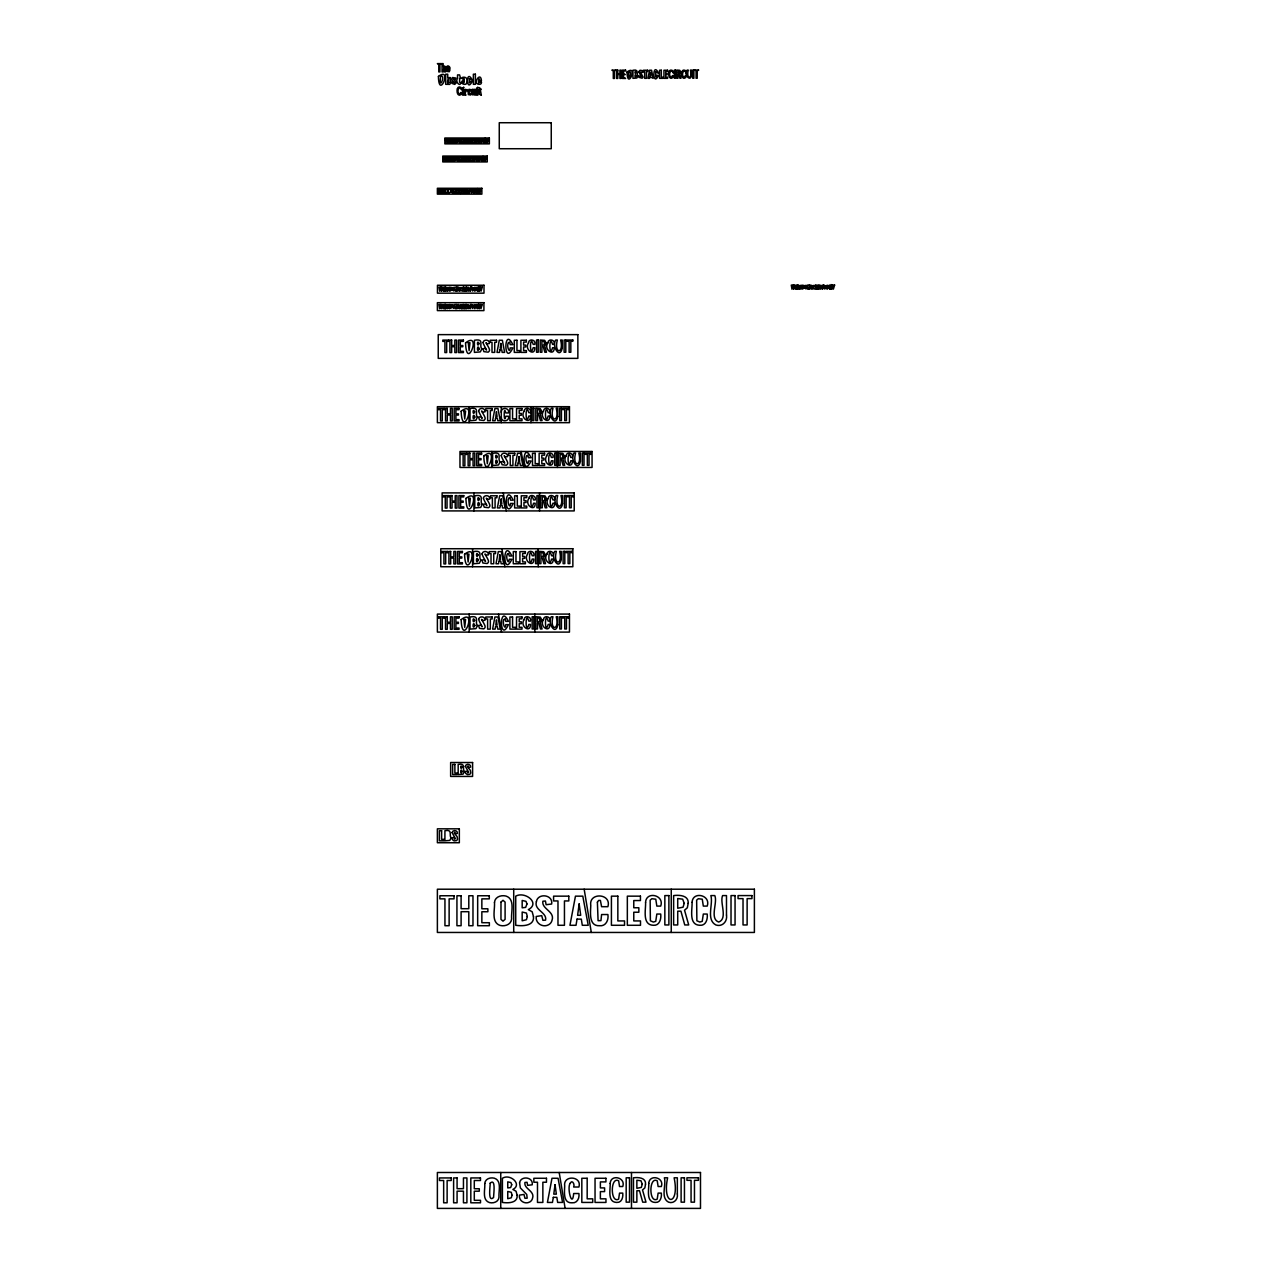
<?xml version="1.0" encoding="UTF-8"?>
<svg xmlns="http://www.w3.org/2000/svg" width="1272" height="1272" viewBox="0 0 1272 1272"><rect width="100%" height="100%" fill="white"/><g stroke="black" fill="none" stroke-linecap="round" stroke-linejoin="round"><path stroke-width="1.5" d="M501.295 412.462C500.373 406.802 510.104 407.39 508.418 412.955L505.795 412.955C503.633 403.256 503.744 426.152 505.795 416.23L508.418 416.23C510.152 421.811 500.421 422.558 501.295 416.834M521.138 451.465L524.112 467.444M584.166 889.208L591.305 932.456M503.283 492.9L506.272 510.915M501.931 548.725L504.92 566.74M498.529 614.09L501.518 632.105M559.203 1172.498L565.134 1208.4M671.25 889.208L671.25 932.456M631.484 1172.498L631.484 1208.4M557.422 451.465L557.422 467.444M539.567 492.9L539.567 510.915M538.215 548.725L538.215 566.74M534.828 614.09L534.828 632.105M530.965 406.69L530.965 422.67M513.713 889.208L513.713 932.456M501.295 406.69L501.295 422.67M500.739 1172.498L500.739 1208.4M491.787 451.465L491.787 467.444M473.931 492.9L473.931 510.915M472.58 548.725L472.58 566.74M469.034 406.69L469.034 422.67M469.177 614.09L469.177 632.105M468.048 90.884L468.335 94.589L470.688 95.002L471.308 92.951L469.241 94.176L469.13 90.566L471.308 91.409L470.99 89.708L469.098 89.31L468.048 90.884M446.52 67.543L446.838 71.391L449.302 71.709L449.906 69.849L447.855 71.089L447.569 68.974C453.23 70.405 447.537 62.582 446.52 67.543M477.684 191.754C477.095 195.729 473.152 189.926 476.062 189.051C476.571 200.912 477.89 181.292 477.684 191.754M483.074 159.541C482.486 163.516 478.526 157.712 481.436 156.838C481.961 168.699 483.281 149.078 483.074 159.541M485.173 141.462C484.584 145.437 480.625 139.65 483.535 138.759C484.06 150.621 485.379 131 485.173 141.462M478.781 289.746C478.193 293.721 474.249 287.933 477.159 287.043C477.684 298.904 478.988 279.284 478.781 289.746M478.701 307.188C478.113 311.163 474.17 305.375 477.08 304.485C477.604 316.346 478.908 296.726 478.701 307.188M557.836 416.437C555.371 428.267 547.087 413.829 551.332 408.328L552.954 408.328C549.313 422.558 559.871 422.558 556.23 408.328L557.836 408.328L557.836 416.437M562.224 348.13C559.76 359.96 551.476 345.523 555.721 340.022L557.343 340.022C553.702 354.236 564.259 354.252 560.618 340.022L562.224 340.022L562.224 348.13M562.59 503.664C560.125 515.494 551.825 501.057 556.087 495.555L557.708 495.555C554.067 509.786 564.609 509.786 560.968 495.555L562.59 495.555L562.59 503.664M557.836 624.854C555.371 636.684 547.087 622.247 551.332 616.745L552.954 616.745C549.313 630.976 559.871 630.976 556.23 616.745L557.836 616.745L557.836 624.854M561.238 559.489C558.774 571.319 550.474 556.882 554.735 551.38L556.357 551.38C552.716 565.611 563.273 565.611 559.632 551.38L561.238 551.38L561.238 559.489M580.445 461.211C577.981 473.025 569.681 458.604 573.926 453.086L575.564 453.086C571.923 467.317 582.465 467.317 578.824 453.086L580.445 453.086L580.445 461.211M691.491 75.493C690.521 82.521 683.366 74.158 687.15 70.087L688.247 70.087C685.815 79.579 692.843 79.579 690.41 70.087L691.491 70.087L691.491 75.493M677.34 1193.947C678.278 1199.162 673.906 1204.075 668.531 1202.167C660.184 1197.715 666.496 1184.9 664.366 1177.793L667.625 1177.793C661.615 1206.635 680.123 1206.635 674.128 1177.793L677.34 1177.793L677.34 1193.947M726.487 915.061C727.616 921.326 722.353 927.24 715.882 924.967C705.817 919.592 713.433 904.138 710.857 895.583L714.785 895.583C717.901 902.532 709.283 918.623 718.696 922.057C728.109 918.638 719.491 902.532 722.607 895.583L726.487 895.583L726.487 915.061M831.093 287.774C830.505 291.749 826.546 285.946 829.455 285.055C829.98 296.933 831.3 277.296 831.093 287.774M457.379 88.865C456.33 91.346 457.634 97.292 461.164 94.541C462.34 91.568 460.448 91.87 459.939 94.287C455.805 93.254 459.16 83.873 461.593 89.899C462.69 86.83 457.554 85.637 457.379 88.865M466.442 189.989C467.158 198.798 469.654 186.062 466.442 189.989M471.833 157.776C472.612 166.648 474.997 153.801 471.833 157.776M473.931 139.697C474.774 148.601 477.048 135.675 473.931 139.697M472.898 189.989C473.756 198.877 476.03 185.982 472.898 189.989M467.555 287.981C468.398 296.885 470.672 283.958 467.555 287.981M467.476 305.439C468.207 314.136 470.656 301.639 467.476 305.439M478.288 157.776C479.115 166.68 481.42 153.769 478.288 157.776M480.387 139.697C481.198 148.57 483.535 135.722 480.387 139.697M474.011 287.981C474.726 296.789 477.207 284.069 474.011 287.981M473.931 305.439C474.758 314.327 477.064 301.416 473.931 305.439M524.128 411.158C519.326 417.868 530.774 425.405 530.44 416.024L528.818 416.024C525.272 428.044 525.177 401.093 528.818 412.716L530.44 412.716C532.093 408.105 524.382 406.309 524.128 411.158M528.516 342.836C523.714 349.562 535.162 357.098 534.828 347.701L533.207 347.701C529.661 359.722 529.565 332.787 533.207 344.394L534.828 344.394C536.466 339.783 528.77 338.002 528.516 342.836M528.882 498.385C524.08 505.095 535.528 512.632 535.178 503.235L533.572 503.235C530.027 515.271 529.931 488.321 533.572 499.928L535.178 499.928C536.832 495.317 529.136 493.536 528.882 498.385M527.53 554.21C522.728 560.92 534.176 568.457 533.842 559.076L532.221 559.076C528.675 571.096 528.58 544.146 532.221 555.753L533.842 555.753C535.48 551.142 527.785 549.361 527.53 554.21M524.128 619.575C519.326 626.285 530.774 633.822 530.44 624.425L528.818 624.425C525.272 636.461 525.177 609.511 528.818 621.118L530.44 621.118C532.093 616.507 524.382 614.726 524.128 619.575M543.494 411.158C538.708 417.868 550.14 425.405 549.806 416.024L548.184 416.024C544.639 428.044 544.543 401.093 548.184 412.716L549.806 412.716C551.46 408.105 543.748 406.309 543.494 411.158M547.882 342.836C543.096 349.562 554.528 357.098 554.195 347.701L552.573 347.701C549.027 359.722 548.932 332.787 552.573 344.394L554.195 344.394C555.848 339.783 548.137 338.002 547.882 342.836M546.722 455.917C541.936 462.642 553.384 470.179 553.034 460.782L551.412 460.782C547.866 472.802 547.771 445.868 551.412 457.475L553.034 457.475C554.687 452.864 546.976 451.083 546.722 455.917M548.248 498.385C543.446 505.095 554.894 512.632 554.56 503.235L552.938 503.235C549.393 515.271 549.297 488.321 552.938 499.928L554.56 499.928C556.198 495.317 548.502 493.536 548.248 498.385M546.896 554.21C542.095 560.92 553.543 568.457 553.209 559.076L551.587 559.076C548.041 571.096 547.946 544.146 551.587 555.753L553.209 555.753C554.862 551.142 547.151 549.361 546.896 554.21M543.494 619.575C538.708 626.285 550.14 633.822 549.806 624.425L548.184 624.425C544.639 636.461 544.543 609.511 548.184 621.118L549.806 621.118C551.46 616.507 543.748 614.726 543.494 619.575M566.104 455.917C561.302 462.642 572.75 470.179 572.4 460.782L570.794 460.782C567.248 472.802 567.153 445.868 570.794 457.475L572.4 457.475C574.054 452.864 566.342 451.083 566.104 455.917M669.024 71.979C667.975 74.444 669.279 80.39 672.793 77.64C673.969 74.682 672.093 74.969 671.584 77.385C667.434 76.352 670.789 66.987 673.222 73.013C674.319 69.944 669.183 68.752 669.024 71.979M610.178 1183.421C610.496 1189.352 607.142 1202.12 616.602 1202.438C621.785 1202.962 623.28 1197.175 622.755 1193.104L619.528 1193.104L618.621 1199.162C610.163 1203.805 610.242 1176.028 618.653 1180.798L619.528 1186.522L622.755 1186.522C626.031 1177.331 610.687 1173.786 610.178 1183.421M681.935 71.979C680.886 74.444 682.19 80.39 685.703 77.64C686.88 74.682 685.004 74.969 684.495 77.385C680.345 76.352 683.7 66.987 686.133 73.013C687.23 69.944 682.094 68.752 681.935 71.979M645.572 902.373C645.953 909.512 641.915 924.887 653.315 925.285C659.564 925.905 661.361 918.941 660.709 914.043L656.829 914.043L655.748 921.326L653.363 922.057L650.389 920.785L650.151 900.163L651.852 898.716L655.78 899.209L656.829 906.093L660.709 906.093C664.684 895.027 646.176 890.75 645.572 902.373M648.768 1183.421C649.07 1189.352 645.731 1202.12 655.191 1202.438C660.375 1202.962 661.869 1197.175 661.329 1193.104L658.117 1193.104L657.211 1199.162C648.752 1203.805 648.831 1176.028 657.242 1180.798L658.117 1186.522L661.329 1186.522C664.62 1177.331 649.261 1173.786 648.768 1183.421M692.063 902.373C692.429 909.512 688.406 924.887 699.807 925.285C706.055 925.905 707.852 918.941 707.2 914.043L703.321 914.043L702.239 921.326L699.838 922.057L696.881 920.785L696.643 900.163L698.344 898.716L702.271 899.209L703.321 906.093L707.2 906.093C711.159 895.027 692.668 890.75 692.063 902.373M819.852 286.009C820.663 294.865 823 282.018 819.852 286.009M826.307 286.009C827.15 294.913 829.439 281.986 826.307 286.009M447.633 67.257C447.919 70.866 449.795 65.269 447.633 67.257M459.748 189.957C459.971 192.549 462.467 194.982 458.858 192.263C457.491 186.92 463.612 190.88 459.748 189.957M465.139 157.76C465.361 160.336 467.842 162.768 464.248 160.049C462.881 154.691 469.002 158.714 465.139 157.76M467.237 139.681C467.46 142.257 469.94 144.69 466.347 141.987C464.964 136.597 471.117 140.651 467.237 139.681M460.862 287.965C459.955 291.495 464.391 290.636 460.051 290.588C458.174 284.992 464.868 288.776 460.862 287.965M460.782 305.407C461.005 307.983 463.485 310.416 459.892 307.713C458.508 302.339 464.646 306.377 460.782 305.407M508.434 342.772C506.208 345.491 509.818 354.904 510.183 347.908L512.807 347.908C503.648 367.767 503.489 325.028 512.807 344.648L510.183 344.648L509.69 342.025L508.434 342.772M508.8 498.306C506.574 501.025 510.183 510.438 510.549 503.442L513.173 503.442C504.014 523.317 503.839 480.562 513.173 500.182L510.549 500.182L510.056 497.575L508.8 498.306M507.448 554.131C505.223 556.85 508.832 566.263 509.198 559.267L511.821 559.267C502.663 579.142 502.488 536.387 511.821 556.007L509.198 556.007L508.705 553.399L507.448 554.131M504.046 619.496C501.82 622.215 505.445 631.628 505.795 624.632L508.418 624.632C499.26 644.507 499.101 601.751 508.418 621.372L505.795 621.372L505.302 618.764L504.046 619.496M526.656 455.853C524.43 458.572 528.039 467.985 528.405 460.989L531.028 460.989C521.854 480.848 521.695 438.093 531.028 457.729L528.405 457.729L527.912 455.106L526.656 455.853M570.19 1183.278C566.724 1187.794 572.305 1208.988 573.672 1193.518L578.903 1193.518C579.698 1197.986 577.25 1203.487 571.955 1202.803C562.94 1203.344 564.482 1191.673 564.704 1186.029C562.86 1174.756 582.258 1175.9 578.903 1187.014L573.672 1187.014C575.103 1184.423 572.003 1179.08 570.19 1183.278M597.395 902.198L598.078 920.674L600.956 920.642L601.592 914.536L607.889 914.536C608.843 919.91 605.901 926.557 599.51 925.714C588.666 926.366 590.51 912.326 590.78 905.505C588.554 891.926 611.927 893.31 607.889 906.697L601.592 906.697L600.4 900.433L598.635 900.433L597.395 902.198M655.637 71.932L655.827 77.067L656.797 75.35L658.546 75.35C652.393 88.436 652.282 60.245 658.546 73.172L655.637 71.932M813.158 285.977C812.252 289.507 816.688 288.665 812.347 288.617C810.487 283.036 817.165 286.772 813.158 285.977M450.876 191.977L448.412 193.169L448.412 189.131L450.527 189.449L450.876 191.977M456.266 159.763L453.802 160.956L453.802 156.917L455.917 157.251L456.266 159.763M458.365 141.685L455.901 142.893L455.901 138.839L458.015 139.173L458.365 141.685M451.989 289.968L449.509 291.177L449.509 287.122L451.64 287.456L451.989 289.968M451.91 307.411L449.429 308.619L449.429 304.565L451.56 304.898L451.91 307.411M481.818 348.798L480.339 351.915L474.408 352.392L474.408 340.26C484.934 338.336 478.733 345.507 481.818 348.798M477.429 417.105L475.951 420.221L470.02 420.698L470.02 408.566C480.546 406.643 474.345 413.829 477.429 417.105M451.083 837.835L449.843 840.426L444.914 840.824L444.914 830.711C452.975 829.058 448.809 835.195 451.083 837.835M482.183 504.332L480.705 507.448L474.774 507.925L474.774 495.794C485.3 493.87 479.099 501.057 482.183 504.332M464.344 771.532L463.103 774.139L458.174 774.521L458.174 764.408C466.236 762.771 462.07 768.892 464.344 771.532M480.832 560.157L479.353 563.273L473.423 563.75L473.423 551.619C483.948 549.695 477.747 556.882 480.832 560.157M477.429 625.522L475.951 628.638L470.02 629.115L470.02 616.984C480.546 615.06 474.345 622.247 477.429 625.522M500.023 461.879L498.545 464.995L492.63 465.473L492.63 453.325C503.156 451.401 496.955 458.588 500.023 461.879M533.493 916.651C534.335 926.318 522.188 926.207 515.732 925.285L515.732 896.156C524.891 890.957 540.775 903.12 528.325 909.639L532.173 911.77L533.493 916.651M517.163 1195.283C517.863 1203.296 507.782 1203.217 502.408 1202.438L502.408 1178.269C510.183 1173.197 522.649 1184.63 512.855 1189.463L516.05 1191.228L517.163 1195.283M637.892 75.938L636.906 78.021L632.947 78.339L632.947 70.246C639.403 68.927 636.064 73.84 637.892 75.938M804.286 287.997L801.821 289.189L801.821 285.151L803.936 285.469L804.286 287.997M438.427 76.4C438.856 100.711 452.673 65.778 438.427 76.4M450.845 82.203L449.747 84.365L445.693 84.318L445.693 74.205L447.728 74.205L447.728 77.624L450.479 77.592L450.845 82.203M445.454 190.005C445.327 198.591 450.622 186.523 445.454 190.005M450.845 157.792C450.717 166.378 456.012 154.31 450.845 157.792M452.943 139.729C452.816 148.299 458.111 136.231 452.943 139.729M446.567 288.013C446.44 296.583 451.719 284.515 446.567 288.013M446.488 305.455C446.361 314.025 451.64 301.957 446.488 305.455M465.552 342.899C466.522 372.33 482.247 329.989 465.552 342.899M461.164 411.206C462.133 440.653 477.875 398.311 461.164 411.206M465.918 498.433C466.888 527.88 482.613 485.538 465.918 498.433M464.566 554.258C465.536 583.705 481.261 541.363 464.566 554.258M461.164 619.623C462.133 649.07 477.875 606.728 461.164 619.623M483.773 455.98C484.727 485.411 500.468 443.069 483.773 455.98M494.474 902.5C495.126 909.655 490.817 922.295 500.071 925.428C504.92 926.684 511.249 924.585 511.614 918.893C510.962 911.754 515.303 899.081 505.97 896.044C501.168 894.82 494.84 896.824 494.474 902.5M484.775 1183.532C485.3 1189.463 481.738 1199.957 489.418 1202.565C493.441 1203.598 498.688 1201.865 498.99 1197.127C498.449 1191.212 502.043 1180.686 494.299 1178.174C490.324 1177.157 485.077 1178.826 484.775 1183.532M627.048 72.011C627.382 91.457 638.449 63.505 627.048 72.011M798.864 286.025C798.737 294.611 804.031 282.527 798.864 286.025M471.817 190.132C470.831 192.358 470.878 187.89 471.817 190.132M477.191 157.919C476.237 160.161 476.253 155.677 477.191 157.919M479.29 139.841C478.224 142.114 478.399 137.599 479.29 139.841M472.914 288.124C471.848 290.398 472.023 285.882 472.914 288.124M472.834 305.566C471.864 307.808 471.896 303.324 472.834 305.566M544.607 343.265L544.13 344.855L541.904 345.284L541.904 341.23L543.971 341.516L544.607 343.265M540.218 411.572L539.741 413.177L537.515 413.607L537.515 409.552L539.582 409.823L540.218 411.572M544.973 498.799L544.495 500.405L542.269 500.818L542.269 496.78L544.337 497.05L544.973 498.799M543.621 554.624L543.144 556.23L540.918 556.643L540.918 552.605L542.985 552.875L543.621 554.624M540.218 619.989L539.741 621.595L537.515 622.008L537.515 617.969L539.582 618.24L540.218 619.989M562.828 456.346L562.335 457.936L560.125 458.365L560.125 454.311L562.192 454.597L562.828 456.346M679.757 72.25C677.817 76.733 677.865 67.782 679.757 72.25M642.249 1184.264L641.295 1187.444L636.859 1188.287L636.859 1180.225L640.977 1180.766L642.249 1184.264M684.209 903.374L683.048 907.206L677.722 908.24L677.722 898.525L682.682 899.177L684.209 903.374M825.21 286.152C824.256 288.394 824.272 283.91 825.21 286.152M481.452 82.235L481.293 83.189A1.749 1.749 0 0 1 480.466 84.127C471.181 85.971 480.625 69.944 481.452 80.836L478.542 80.836L478.781 82.919L479.576 81.535L481.452 82.235M451.29 189.894C453.15 198.066 454.056 186.873 451.29 189.894M456.664 157.68C458.54 165.853 459.446 154.659 456.664 157.68M458.763 139.602C460.623 147.727 461.577 136.645 458.763 139.602M452.387 287.885C454.231 296.042 455.185 284.88 452.387 287.885M452.307 305.328C454.168 313.5 455.09 302.323 452.307 305.328M483.026 342.534C483.328 344.696 488.989 353.823 485.252 348.369L482.947 348.719L483.869 351.644L488.114 352.169A2.846 2.846 0 0 0 489.529 350.325C489.974 348.194 483.296 339.401 487.081 343.822L489.386 343.535C490.054 339.56 483.614 338.813 483.026 342.534M478.638 410.856C478.94 413.018 484.6 422.129 480.864 416.691L478.558 417.025L479.48 419.967L483.742 420.476A2.846 2.846 0 0 0 485.141 418.647C485.602 416.516 478.908 407.724 482.692 412.128L484.998 411.842C485.666 407.867 479.226 407.135 478.638 410.856M452.085 832.619L455.392 838.55L454.565 839.234L453.945 837.485L452.037 837.771L452.387 839.599L454.072 840.887L456.346 840.633A2.369 2.369 0 0 0 457.507 839.107L457.125 836.674L454.199 833.001L454.804 832.206L455.471 833.685L457.395 833.446C457.952 830.139 452.578 829.519 452.085 832.619M483.392 498.083C483.694 500.246 489.354 509.357 485.602 503.919L483.312 504.253L484.235 507.194L488.48 507.703A2.846 2.846 0 0 0 489.879 505.858C490.34 503.744 483.662 494.935 487.43 499.355L489.736 499.069C490.42 495.094 483.98 494.363 483.392 498.083M465.345 766.316L468.653 772.247L467.826 772.931L467.206 771.182L465.298 771.468L465.647 773.312L467.333 774.6L469.607 774.346A2.369 2.369 0 0 0 470.767 772.82L470.386 770.371L467.46 766.698L468.064 765.919L468.732 767.382L470.64 767.143C471.212 763.836 465.838 763.216 465.345 766.316M482.04 553.908C482.342 556.071 488.003 565.181 484.25 559.744L481.961 560.077L482.883 563.019L487.128 563.528A2.846 2.846 0 0 0 488.528 561.699C488.989 559.569 482.311 550.76 486.079 555.18L488.4 554.894C489.068 550.919 482.629 550.188 482.04 553.908M478.638 619.273C478.94 621.436 484.6 630.546 480.864 625.093L478.558 625.442L479.48 628.384L483.742 628.893A2.846 2.846 0 0 0 485.141 627.048C485.602 624.934 478.908 616.125 482.692 620.545L484.998 620.259C485.666 616.284 479.226 615.553 478.638 619.273M501.232 455.615C501.534 457.777 507.194 466.904 503.458 461.45L501.168 461.8L502.09 464.725L506.336 465.25A2.846 2.846 0 0 0 507.735 463.406C508.196 461.275 501.518 452.482 505.286 456.902L507.592 456.616C508.275 452.641 501.82 451.894 501.232 455.615M536.402 901.641C533.795 910.243 547.246 912.278 545.577 920.133L542.921 920.324L541.729 915.649L536.228 916.476C535.242 923.313 542.81 927.988 548.63 924.744A6.837 6.837 0 0 0 552 920.34C555.212 911.404 541.331 909.019 542.89 901.228L545.434 901.005L546.117 904.71L551.65 904.026C553.288 894.486 537.817 892.721 536.402 901.641M519.564 1182.817L520.375 1187.937L526.735 1194.472L527.18 1198.176L524.97 1198.319L523.985 1194.44L519.421 1195.123C518.61 1200.8 524.891 1204.695 529.724 1201.992A5.676 5.676 0 0 0 532.507 1198.335C535.178 1190.926 523.651 1188.954 524.938 1182.467L527.069 1182.292L527.626 1185.361L532.221 1184.804C533.588 1176.886 520.741 1175.408 519.564 1182.817M638.687 71.773L641.327 76.511L638.639 75.891L638.926 77.353L642.09 78.196A1.892 1.892 0 0 0 643.028 76.972L640.388 72.075L642.932 72.44L642.312 70.612L639.975 70.278L638.687 71.773M804.683 285.898C806.607 294.039 807.402 282.94 804.683 285.898M440.684 76.256C438.315 92.57 446.393 73.824 440.684 76.256M451.751 157.744L452.037 160.383L451.751 157.744M453.85 139.666L454.12 142.305L453.85 139.666M447.474 287.949L447.744 290.588L447.474 287.949M447.394 305.391L447.665 308.031L447.394 305.391M468.271 342.725L469.114 350.659L469.972 342.725L468.271 342.725M463.883 411.047L464.725 418.981L465.584 411.047L463.883 411.047M468.637 498.258L469.479 506.208L470.338 498.258L468.637 498.258M467.285 554.083L468.128 562.033L468.986 554.083L467.285 554.083M463.883 619.448L464.725 627.398L465.584 619.448L463.883 619.448M486.492 455.805L487.319 463.739L488.194 455.805L486.492 455.805M500.993 902.087L500.961 919.354L503.012 921.151L505.095 919.354L505.095 902.087L503.012 900.29L500.993 902.087M490.181 1183.183C490.34 1185.615 487.542 1203.153 493.584 1197.508C493.472 1195.123 496.16 1177.57 490.181 1183.183M628.861 71.9C626.953 84.954 633.424 69.944 628.861 71.9M799.77 285.962L800.056 288.617L799.77 285.962M463.39 79.055C457.252 77.513 470.735 74.126 466.283 83.888C464.757 85.526 457.618 82.648 464.264 79.85L464.105 78.578L463.39 79.055M469.368 78.705L469.432 82.871L470.243 81.36L472.198 81.36C466.077 94.08 465.727 67.527 472.198 79.913L469.368 78.705M455.408 159.747C454.533 161.719 454.708 157.712 455.408 159.747M457.491 141.669C456.632 143.641 456.807 139.634 457.491 141.669M451.115 289.952C450.256 291.924 450.415 287.917 451.115 289.952M451.035 307.395C450.177 309.366 450.336 305.36 451.035 307.395M479.226 348.751C476.65 354.65 477.127 342.629 479.226 348.751M474.838 417.057C472.262 422.956 472.739 410.951 474.838 417.057M479.592 504.284C477 510.183 477.493 498.179 479.592 504.284M478.24 560.109C475.649 566.008 476.141 554.004 478.24 560.109M474.838 625.474C472.262 631.373 472.739 619.353 474.838 625.474M462.181 771.5C460.035 776.413 460.432 766.396 462.181 771.5M497.432 461.831C494.856 467.73 495.349 455.71 497.432 461.831M527.276 916.54L526.449 919.704L522.172 920.785L522.172 912.04L526.449 913.073L527.276 916.54M636.159 75.907C634.442 79.85 634.76 71.836 636.159 75.907M511.996 1195.187L511.312 1197.811L507.751 1198.701L507.751 1191.451L511.296 1192.309L511.996 1195.187M803.427 287.981C802.553 289.937 802.727 285.93 803.427 287.981M472.357 190.132C471.642 195.824 470.64 191.881 470.338 189.051L472.357 190.132M477.747 157.919C477.032 163.611 476.014 159.684 475.728 156.838L477.747 157.919M479.846 139.841C479.051 145.453 478.208 141.812 477.827 138.759L479.846 139.841M473.47 288.124C472.787 293.896 471.721 289.841 471.451 287.043L473.47 288.124M473.391 305.566C472.675 311.258 471.658 307.331 471.371 304.485L473.391 305.566M546.26 343.265L544.75 346.111L546.483 352.249L544.845 352.249L543.239 346.509L541.904 346.509L541.904 352.249L540.202 352.249L540.202 340.022L544.686 340.34L546.26 343.265M541.872 411.572L540.362 414.433L542.095 420.571L540.457 420.571L538.851 414.831L537.515 414.831L537.515 420.571L535.814 420.571L535.814 408.328L540.298 408.662L541.872 411.572M546.626 498.799L545.116 501.661L546.849 507.782L545.195 507.782L543.605 502.043L542.269 502.043L542.269 507.782L540.568 507.782L540.568 495.555L545.052 495.889L546.626 498.799M545.275 554.624L543.764 557.486L545.497 563.623L543.844 563.623L542.254 557.867L540.918 557.867L540.918 563.623L539.217 563.623L539.217 551.38L543.701 551.714L545.275 554.624M541.872 619.989L540.362 622.851L542.095 628.972L540.457 628.972L538.851 623.232L537.515 623.232L537.515 628.972L535.814 628.972L535.814 616.745L540.298 617.079L541.872 619.989M564.466 456.346L562.955 459.192L564.704 465.329L563.051 465.329L561.445 459.59L560.125 459.59L560.125 465.329L558.408 465.329L558.408 453.086L562.908 453.42L564.466 456.346M680.854 72.25L679.836 74.158L680.997 78.244L679.9 78.244L678.835 74.428L677.944 74.428L677.944 78.244L676.815 78.244L676.815 70.087L679.805 70.31L680.854 72.25M645.524 1184.264L644.84 1187.905L642.519 1189.94L645.985 1202.167L642.71 1202.167L639.514 1190.735L636.859 1190.735L636.859 1202.167L633.456 1202.167L633.456 1177.793C638.162 1177.172 646.192 1177.554 645.524 1184.264M688.168 903.374L687.325 907.779L684.543 910.227L688.708 924.951L684.749 924.951L680.918 911.181L677.722 911.181L677.722 924.951L673.619 924.951L673.619 895.583C679.296 894.836 688.963 895.313 688.168 903.374M825.767 286.152C824.972 291.765 824.129 288.108 823.747 285.055L825.767 286.152M448.809 82.314C445.613 86.385 449.573 71.232 448.809 82.314M478.606 78.753L479.576 79.882L478.606 78.753M456.441 82.473L454.788 84.381L452.069 83.459L451.624 82.632L453.007 82.012L454.533 82.696L451.862 79.579L452.45 77.528L456.012 78.053L455.01 79.436L453.611 78.8L456.441 82.473M464.709 139.92L464.487 141.494L464.709 139.92M462.611 157.998L462.817 159.572L462.611 157.998M458.317 288.203L458.54 289.778L458.317 288.203M458.238 305.646L458.461 307.22L458.238 305.646M500.834 343.488L500.198 348.226L501.486 348.226L500.834 343.488M496.446 411.81L495.81 416.532L497.098 416.532L496.446 411.81M501.2 499.022L500.564 503.76L501.852 503.76L501.2 499.022M499.848 554.846L499.212 559.585L500.5 559.585L499.848 554.846M496.446 620.211L495.81 624.95L497.098 624.95L496.446 620.211M519.056 456.568L518.404 461.307L519.692 461.307L519.056 456.568M650.564 72.409L650.135 75.557L650.994 75.557L650.564 72.409M579.158 903.915L577.615 915.284L580.7 915.284L579.158 903.915M555.053 1184.709L553.781 1194.138L556.341 1194.138L555.053 1184.709M810.63 286.216L810.836 287.806L810.63 286.216M457.459 139.92L456.791 140.461L457.459 139.92M455.36 157.998L454.692 158.539L455.36 157.998M451.067 288.203L450.415 288.744L451.067 288.203M450.988 305.646L450.336 306.186L450.988 305.646M479.083 343.504C477.143 348.703 476.714 338.638 479.083 343.504M474.695 411.826C472.755 417.025 472.325 406.945 474.695 411.826M479.449 499.037C477.509 504.253 477.08 494.172 479.449 499.037M478.097 554.862C476.157 560.077 475.728 549.997 478.097 554.862M474.695 620.227C472.755 625.442 472.325 615.362 474.695 620.227M497.304 456.584C495.349 461.784 494.919 451.719 497.304 456.584M462.07 767.127C460.448 771.468 460.098 763.073 462.07 767.127M636.064 72.409C634.776 75.891 634.49 69.165 636.064 72.409M526.958 903.963L525.654 907.381L522.172 907.811L522.172 900.465L526.02 901.355L526.958 903.963M511.726 1184.741L510.644 1187.571L507.751 1187.937L507.751 1181.847L510.947 1182.578L511.726 1184.741M803.379 286.232L802.712 286.757L803.379 286.232M463.199 81.79C463.501 85.59 465.425 78.8 463.199 81.79M464.407 142.035L463.421 142.893L464.185 138.839L465.202 138.839L465.965 142.893L464.407 142.035M456.934 192.311L455.948 193.169L456.712 189.131L457.729 189.131L458.477 193.169L456.934 192.311M462.308 160.113L461.323 160.956L462.086 156.917L463.119 156.917L463.867 160.956L462.308 160.113M458.031 290.318L457.046 291.177L457.809 287.122L458.826 287.122L459.59 291.177L458.031 290.318M457.952 307.76L456.966 308.619L457.729 304.565L458.747 304.565L459.51 308.619L457.952 307.76M499.96 349.832L499.53 352.392L497.002 352.392L499.292 340.26L502.361 340.26L504.618 352.392L502.138 352.392L501.74 349.832L499.96 349.832M495.571 418.138L495.142 420.698L492.614 420.698L494.903 408.566L497.972 408.566L500.23 420.698L497.75 420.698L497.352 418.138L495.571 418.138M500.325 505.366L499.896 507.925L497.368 507.925L499.658 495.794L502.71 495.794L504.984 507.925L502.504 507.925L502.106 505.366L500.325 505.366M498.974 561.191L498.545 563.75L496.016 563.75L498.306 551.619L501.359 551.619L503.633 563.75L501.152 563.75L500.755 561.191L498.974 561.191M518.165 462.913L517.752 465.473L515.224 465.473L517.513 453.325L520.566 453.325L522.824 465.473L520.359 465.473L519.946 462.913L518.165 462.913M495.571 626.555L495.142 629.115L492.614 629.115L494.903 616.984L497.972 616.984L500.23 629.115L497.75 629.115L497.352 626.555L495.571 626.555M649.976 76.638L649.706 78.339L648.005 78.339L649.547 70.246L651.582 70.246L653.093 78.339L649.976 76.638M577.043 919.131L576.025 925.285L569.951 925.285L575.453 896.156L582.799 896.156L588.221 925.285L582.29 925.285L581.32 919.131L577.043 919.131M553.304 1197.334L552.461 1202.438L547.421 1202.438L551.984 1178.269L558.074 1178.269L562.574 1202.438L557.661 1202.438L556.85 1197.334L553.304 1197.334M810.328 288.331L809.342 289.189L810.105 285.151L811.123 285.151L811.886 289.189L810.328 288.331M466.331 89.708L464.932 89.326L464.932 95.146L465.997 95.146C462.833 92.618 469.654 88.642 466.331 89.708M443.817 66.112L443.149 66.605L443.149 63.6L442.052 63.6L442.052 71.916L443.149 71.916L443.944 66.764L444.421 71.916L445.518 71.916L445.438 66.541L443.817 66.112M474.52 94.573L472.405 94.844L472.23 89.326L473.311 89.326L473.772 94.382L474.52 89.326L475.601 89.326L475.601 95.146L474.52 94.573M460.782 82.696L459.59 82.155L459.59 78.435L460.623 78.435L459.59 74.905L457.538 74.905L457.538 78.435C454.661 81.297 460.385 87.498 460.782 82.696M481.309 95.162L479.321 94.223L479.305 87.625L481.309 89.326L480.371 90.042L481.309 95.162M441.305 63.6L437.377 63.6L438.776 64.459L438.776 71.916L439.937 71.916L439.937 64.459L441.305 63.6M615.807 70.135L611.88 70.135L613.295 70.993L613.295 78.451L614.456 78.451L614.456 70.993L615.807 70.135M617.779 70.135L616.618 70.135L616.618 78.451L617.779 78.451L617.779 74.571L619.909 74.571L619.909 78.451L621.07 78.451L621.07 70.135L619.909 70.135L619.909 73.728L617.779 73.728L617.779 70.135M625.601 70.135L622.374 70.135L622.374 78.451L625.617 78.451L623.534 77.624L623.534 74.571L625.22 74.571L623.534 73.76L623.534 70.993L625.601 70.993L625.601 70.135M647.687 70.246L643.473 70.246L643.473 71.582L644.681 71.582L644.681 78.339L646.478 78.339L646.478 71.582L647.687 71.582L647.687 70.246M661.313 70.246L659.532 70.246L659.532 78.339L663.173 78.339L663.173 77.131L661.313 77.131L661.313 70.246M667.593 70.246L663.952 70.246L663.952 78.339L667.609 78.339L667.609 77.131L665.733 77.131L665.733 74.714L667.148 74.714L667.148 73.474L665.733 73.474L665.733 71.471L667.593 71.471L667.593 70.246M675.496 70.087L674.367 70.087L674.367 78.244L675.496 78.244L675.496 70.087M693.876 70.087L692.747 70.087L692.747 78.244L693.876 78.244L693.876 70.087M698.567 70.087L694.703 70.087L696.086 70.93L696.086 78.244L697.231 78.244L697.231 70.93L698.567 70.087M475.378 74.205L473.359 74.205L473.359 84.318L475.378 84.318L475.378 74.205M463.739 87.323L462.658 88.452L463.739 87.323M477.843 87.323L476.777 88.452L477.843 87.323M463.739 89.326L462.658 89.326L462.658 95.146L463.739 95.146L463.739 89.326M477.843 89.326L476.777 89.326L476.777 95.146L477.843 95.146L477.843 89.326M551.253 122.732L499.26 122.732L499.26 148.729L551.253 148.729L551.253 122.732M489.354 137.996L444.85 137.996L444.85 143.863L489.354 143.863L489.354 137.996M447.331 138.791L445.359 138.791L446.059 142.941L447.331 138.791M448.3 138.791L447.728 142.941L448.3 141.001L449.382 141.001C449.922 147.584 449.986 134.339 449.382 140.588L448.3 140.588L448.3 138.791M452.228 138.791L450.606 138.791L450.606 142.941L452.228 142.941L451.194 142.528L452.021 141.001L451.194 139.22L452.228 138.791M463.262 138.839L461.148 138.839L461.768 142.893L462.658 142.893L463.262 138.839M470.084 138.839L469.177 138.839L469.177 142.893L471.006 142.893L470.084 138.839M473.216 138.839L471.403 138.839L471.403 142.893L473.216 142.893L472.294 142.289L473.216 138.839M477.159 138.759L476.603 142.846L477.159 138.759M486.349 138.759L485.793 142.846L486.349 138.759M488.702 138.759L486.779 138.759L487.462 142.846L488.702 138.759M487.255 156.059L442.767 156.059L442.767 161.926L487.255 161.926L487.255 156.059M445.232 156.854L443.26 156.854L443.96 161.019L445.232 156.854M446.218 156.854L445.629 161.019L446.218 159.079L447.283 159.079C447.823 165.662 447.887 152.417 447.283 158.65L446.218 158.65L446.218 156.854M450.129 156.854L448.507 156.854L448.507 161.019L450.129 161.019L449.096 160.606L449.922 159.079L449.096 157.299L450.129 156.854M461.164 156.917L459.049 156.917L459.669 160.956L460.559 160.956L461.164 156.917M467.985 156.917L467.094 156.917L467.094 160.956L468.907 160.956L467.985 156.917M471.117 156.917L469.304 156.917L469.304 160.956L471.133 160.956L470.195 160.351L471.117 156.917M475.06 156.838L474.504 160.908L475.06 156.838M484.25 156.838L483.694 160.908L484.25 156.838M486.604 156.838L484.68 156.838L485.363 160.908L486.604 156.838M481.865 188.272L437.377 188.272L437.377 194.139L481.865 194.139L481.865 188.272M439.842 189.067L437.87 189.067L438.586 193.233L439.842 189.067M440.828 189.067L440.239 193.233L440.828 191.277L441.893 191.277C442.433 197.876 442.513 184.615 441.893 190.864L440.828 190.864L440.828 189.067M444.739 189.067L443.133 189.067L443.133 193.233L444.755 193.233L443.705 192.819L444.548 191.293L443.705 189.496L444.739 189.067M455.789 189.131L453.675 189.131L454.279 193.169L455.185 193.169L455.789 189.131M462.595 189.131L461.704 189.131L461.704 193.169L463.517 193.169L462.595 189.131M465.727 189.131L463.914 189.131L463.914 193.169L465.743 193.169L464.805 192.565L465.727 189.131M469.686 189.051L469.13 193.121L469.686 189.051M478.876 189.051L478.32 193.121L478.876 189.051M481.214 189.051L479.29 189.051L479.973 193.121L481.214 189.051M793.251 285.087L791.279 285.087L791.979 289.253L793.251 285.087M794.237 285.087L793.649 289.253L794.237 287.297L795.302 287.297C795.843 293.896 795.906 280.635 795.302 286.884L794.237 286.884L794.237 285.087M798.148 285.087L796.526 285.087L796.526 289.253L798.148 289.253L797.115 288.839L797.942 287.313L797.115 285.516L798.148 285.087M809.183 285.151L807.068 285.151L807.688 289.189L808.579 289.189L809.183 285.151M816.004 285.151L815.114 285.151L815.114 289.189L816.926 289.189L816.004 285.151M819.136 285.151L817.324 285.151L817.324 289.189L819.152 289.189L818.214 288.585L819.136 285.151M823.079 285.055L822.523 289.142L823.079 285.055M832.27 285.055L831.713 289.142L832.27 285.055M834.623 285.055L832.699 285.055L833.383 289.142L834.623 285.055M483.996 285.246L437.457 285.246L437.457 293.164L483.996 293.164L483.996 285.246M440.955 287.075L438.983 287.075L439.683 291.224L440.955 287.075M441.925 287.075L441.352 291.224L441.925 289.285L442.99 289.285C443.531 295.867 443.61 282.623 442.99 288.871L441.925 288.871L441.925 287.075M445.836 287.075L444.23 287.075L444.23 291.224L445.852 291.224L444.803 290.811L445.645 289.285L444.803 287.504L445.836 287.075M470.783 287.043L470.227 291.129L470.783 287.043M479.973 287.043L479.417 291.129L479.973 287.043M482.327 287.043L480.387 287.043L481.086 291.129L482.327 287.043M456.887 287.122L454.772 287.122L455.376 291.177L456.282 291.177L456.887 287.122M463.692 287.122L462.801 287.122L462.801 291.177L464.63 291.177L463.692 287.122M466.84 287.122L465.011 287.122L465.011 291.177L466.84 291.177L465.918 290.572L466.84 287.122M483.917 302.688L437.377 302.688L437.377 310.606L483.917 310.606L483.917 302.688M440.875 304.517L438.904 304.517L439.603 308.667L440.875 304.517M441.845 304.517L441.273 308.667L441.845 306.727L442.91 306.727C443.451 313.31 443.531 300.065 442.91 306.314L441.845 306.314L441.845 304.517M445.757 304.517L444.151 304.517L444.151 308.667L445.772 308.667L444.723 308.253L445.566 306.727L444.723 304.946L445.757 304.517M456.807 304.565L454.692 304.565L455.297 308.619L456.203 308.619L456.807 304.565M463.612 304.565L462.722 304.565L462.722 308.619L464.55 308.619L463.612 304.565M466.76 304.565L464.932 304.565L464.932 308.619L466.76 308.619L465.838 308.015L466.76 304.565M470.704 304.485L470.147 308.571L470.704 304.485M479.894 304.485L479.337 308.571L479.894 304.485M482.247 304.485L480.307 304.485L481.007 308.571L482.247 304.485M577.854 334.631L438.236 334.631L438.236 358.37L577.854 358.37L577.854 334.631M448.714 340.085L442.815 340.085L442.815 341.389L444.914 341.389L444.914 352.567L446.663 352.567L446.663 341.389L448.714 341.389L448.714 340.085M451.655 340.085L449.906 340.085L449.906 352.567L451.655 352.567L451.655 346.731L454.851 346.731L454.851 352.567L456.6 352.567L456.6 340.085L454.851 340.085L454.851 345.475L451.655 345.475L451.655 340.085M463.39 340.085L458.556 340.085L458.556 352.567L463.421 352.567L463.421 351.326L460.289 351.326L460.289 346.747L462.801 346.747L462.801 345.507L460.289 345.507L460.289 341.389L463.39 341.389L463.39 340.085M538.215 340.022L536.546 340.022L536.546 352.249L538.215 352.249L538.215 340.022M565.802 340.022L564.116 340.022L564.116 352.249L565.802 352.249L565.802 340.022M572.829 340.022L567.042 340.022L567.042 341.278L569.125 341.278L569.125 352.249L570.826 352.249L570.826 341.278L572.829 341.278L572.829 340.022M496.525 340.26L490.181 340.26L490.181 342.248L492.01 342.248L492.01 352.392L494.713 352.392L494.713 342.248L496.525 342.248L496.525 340.26M516.957 340.26L514.285 340.26L514.285 352.392L519.755 352.392L519.755 350.579L516.957 350.579L516.957 340.26M526.37 340.26L520.916 340.26L520.916 352.392L526.401 352.392L526.401 350.579L523.603 350.579L523.603 346.954L525.718 346.954L525.718 345.094L523.603 345.094L523.603 342.073L526.37 342.073L526.37 340.26M569.458 406.69L437.377 406.69L437.377 422.67L569.458 422.67L569.458 406.69M444.325 408.407L438.427 408.407L438.427 409.695L440.525 409.695L440.525 420.889L442.274 420.889L442.274 409.695L444.325 409.695L444.325 408.407M447.267 408.407L445.518 408.407L445.518 420.889L447.267 420.889L447.267 415.038L450.463 415.038L450.463 420.889L452.212 420.889L452.212 408.407L450.463 408.407L450.463 413.798L447.267 413.798L447.267 408.407M459.001 408.407L454.168 408.407L454.168 420.889L459.033 420.889L459.033 419.633L455.901 419.633L455.901 415.054L458.413 415.054L458.413 413.829L455.901 413.829L455.901 409.695L459.001 409.695L459.001 408.407M533.827 408.328L532.157 408.328L532.157 420.571L533.827 420.571L533.827 408.328M561.413 408.328L559.728 408.328L559.728 420.571L561.413 420.571L561.413 408.328M568.441 408.328L562.653 408.328L562.653 409.6L564.736 409.6L564.736 420.571L566.438 420.571L566.438 409.6L568.441 409.6L568.441 408.328M492.137 408.566L485.809 408.566L485.809 410.554L487.621 410.554L487.621 420.698L490.324 420.698L490.324 410.554L492.137 410.554L492.137 408.566M512.568 408.566L509.897 408.566L509.897 420.698L515.367 420.698L515.367 418.885L512.568 418.885L512.568 408.566M521.981 408.566L516.527 408.566L516.527 420.698L522.013 420.698L522.013 418.885L519.215 418.885L519.215 415.26L521.329 415.26L521.329 413.4L519.215 413.4L519.215 410.395L521.981 410.395L521.981 408.566M592.068 451.465L459.971 451.465L459.971 467.444L592.068 467.444L592.068 451.465M466.919 453.166L461.021 453.166L461.021 454.454L463.135 454.454L463.135 465.647L464.868 465.647L464.868 454.454L466.919 454.454L466.919 453.166M469.861 453.166L468.128 453.166L468.128 465.647L469.861 465.647L469.861 459.812L473.073 459.812L473.073 465.647L474.806 465.647L474.806 453.166L473.073 453.166L473.073 458.556L469.861 458.556L469.861 453.166M481.611 453.166L476.762 453.166L476.762 465.647L481.643 465.647L481.643 464.391L478.51 464.391L478.51 459.828L481.023 459.828L481.023 458.588L478.51 458.588L478.51 454.454L481.611 454.454L481.611 453.166M556.436 453.086L554.751 453.086L554.751 465.329L556.436 465.329L556.436 453.086M584.007 453.086L582.337 453.086L582.337 465.329L584.007 465.329L584.007 453.086M591.051 453.086L585.263 453.086L585.263 454.358L587.33 454.358L587.33 465.329L589.031 465.329L589.031 454.358L591.051 454.358L591.051 453.086M514.747 453.325L508.403 453.325L508.403 455.328L510.231 455.328L510.231 465.473L512.934 465.473L512.934 455.328L514.747 455.328L514.747 453.325M535.178 453.325L532.491 453.325L532.491 465.473L537.961 465.473L537.961 463.66L535.178 463.66L535.178 453.325M544.575 453.325L539.137 453.325L539.137 465.473L544.607 465.473L544.607 463.66L541.808 463.66L541.808 460.035L543.923 460.035L543.923 458.174L541.808 458.174L541.808 455.153L544.575 455.153L544.575 453.325M574.213 492.9L442.131 492.9L442.131 510.915L574.213 510.915L574.213 492.9M449.064 495.619L443.165 495.619L443.165 496.923L445.28 496.923L445.28 508.1L447.029 508.1L447.029 496.923L449.064 496.923L449.064 495.619M452.021 495.619L450.272 495.619L450.272 508.1L452.021 508.1L452.021 502.265L455.217 502.265L455.217 508.1L456.966 508.1L456.966 495.619L455.217 495.619L455.217 501.025L452.021 501.025L452.021 495.619M463.755 495.619L458.922 495.619L458.922 508.1L463.787 508.1L463.787 506.86L460.655 506.86L460.655 502.281L463.167 502.281L463.167 501.057L460.655 501.057L460.655 496.923L463.755 496.923L463.755 495.619M538.581 495.555L536.911 495.555L536.911 507.782L538.581 507.782L538.581 495.555M566.151 495.555L564.482 495.555L564.482 507.782L566.151 507.782L566.151 495.555M573.195 495.555L567.407 495.555L567.407 496.827L569.474 496.827L569.474 507.782L571.192 507.782L571.192 496.827L573.195 496.827L573.195 495.555M496.891 495.794L490.547 495.794L490.547 497.781L492.375 497.781L492.375 507.925L495.078 507.925L495.078 497.781L496.891 497.781L496.891 495.794M517.322 495.794L514.635 495.794L514.635 507.925L520.105 507.925L520.105 506.113L517.322 506.113L517.322 495.794M526.735 495.794L521.282 495.794L521.282 507.925L526.767 507.925L526.767 506.113L523.953 506.113L523.953 502.488L526.067 502.488L526.067 500.627L523.953 500.627L523.953 497.622L526.735 497.622L526.735 495.794M572.861 548.725L440.78 548.725L440.78 566.74L572.861 566.74L572.861 548.725M447.728 551.46L441.813 551.46L441.813 552.748L443.928 552.748L443.928 563.925L445.677 563.925L445.677 552.748L447.728 552.748L447.728 551.46M450.67 551.46L448.921 551.46L448.921 563.925L450.67 563.925L450.67 558.09L453.865 558.09L453.865 563.925L455.615 563.925L455.615 551.46L453.865 551.46L453.865 556.85L450.67 556.85L450.67 551.46M462.404 551.46L457.57 551.46L457.57 563.925L462.436 563.925L462.436 562.685L459.303 562.685L459.303 558.106L461.815 558.106L461.815 556.882L459.303 556.882L459.303 552.748L462.404 552.748L462.404 551.46M537.229 551.38L535.56 551.38L535.56 563.623L537.229 563.623L537.229 551.38M564.8 551.38L563.13 551.38L563.13 563.623L564.8 563.623L564.8 551.38M571.843 551.38L566.056 551.38L566.056 552.652L568.123 552.652L568.123 563.623L569.84 563.623L569.84 552.652L571.843 552.652L571.843 551.38M495.539 551.619L489.195 551.619L489.195 553.606L491.024 553.606L491.024 563.75L493.727 563.75L493.727 553.606L495.539 553.606L495.539 551.619M515.971 551.619L513.284 551.619L513.284 563.75L518.753 563.75L518.753 561.938L515.971 561.938L515.971 551.619M525.384 551.619L519.93 551.619L519.93 563.75L525.415 563.75L525.415 561.938L522.617 561.938L522.617 558.313L524.716 558.313L524.716 556.452L522.617 556.452L522.617 553.447L525.384 553.447L525.384 551.619M569.458 614.09L437.377 614.09L437.377 632.105L569.458 632.105L569.458 614.09M533.827 616.745L532.157 616.745L532.157 628.972L533.827 628.972L533.827 616.745M561.413 616.745L559.728 616.745L559.728 628.972L561.413 628.972L561.413 616.745M568.441 616.745L562.653 616.745L562.653 618.017L564.736 618.017L564.736 628.972L566.438 628.972L566.438 618.017L568.441 618.017L568.441 616.745M444.325 616.809L438.427 616.809L438.427 618.113L440.525 618.113L440.525 629.29L442.274 629.29L442.274 618.113L444.325 618.113L444.325 616.809M447.267 616.809L445.518 616.809L445.518 629.29L447.267 629.29L447.267 623.455L450.463 623.455L450.463 629.29L452.212 629.29L452.212 616.809L450.463 616.809L450.463 622.215L447.267 622.215L447.267 616.809M459.001 616.809L454.168 616.809L454.168 629.29L459.033 629.29L459.033 628.05L455.901 628.05L455.901 623.471L458.413 623.471L458.413 622.231L455.901 622.231L455.901 618.113L459.001 618.113L459.001 616.809M492.137 616.984L485.809 616.984L485.809 618.971L487.621 618.971L487.621 629.115L490.324 629.115L490.324 618.971L492.137 618.971L492.137 616.984M512.568 616.984L509.897 616.984L509.897 629.115L515.367 629.115L515.367 627.303L512.568 627.303L512.568 616.984M521.981 616.984L516.527 616.984L516.527 629.115L522.013 629.115L522.013 627.303L519.215 627.303L519.215 623.678L521.329 623.678L521.329 621.817L519.215 621.817L519.215 618.812L521.981 618.812L521.981 616.984M472.596 762.516L450.638 762.516L450.638 776.429L472.596 776.429L472.596 762.516M454.883 764.408L452.641 764.408L452.641 774.521L457.205 774.521L457.205 773.01L454.883 773.01L454.883 764.408M459.335 828.819L437.377 828.819L437.377 842.732L459.335 842.732L459.335 828.819M441.623 830.711L439.381 830.711L439.381 840.824L443.944 840.824L443.944 839.313L441.623 839.313L441.623 830.711M754.391 889.208L437.377 889.208L437.377 932.456L754.391 932.456L754.391 889.208M454.04 895.758L439.889 895.758L439.889 898.859L444.946 898.859L444.946 925.714L449.127 925.714L449.127 898.859L454.04 898.859L454.04 895.758M461.1 895.758L456.934 895.758L456.934 925.714L461.1 925.714L461.1 911.69L468.796 911.69L468.796 925.714L472.977 925.714L472.977 895.758L468.796 895.758L468.796 908.701L461.1 908.701L461.1 895.758M489.291 895.758L477.668 895.758L477.668 925.714L489.354 925.714L489.354 922.709L481.85 922.709L481.85 911.738L487.876 911.738L487.876 908.78L481.85 908.78L481.85 898.859L489.291 898.859L489.291 895.758M668.881 895.583L664.843 895.583L664.843 924.951L668.881 924.951L668.881 895.583M735.057 895.583L731.018 895.583L731.018 924.951L735.057 924.951L735.057 895.583M751.943 895.583L738.062 895.583L738.062 898.62L743.023 898.62L743.023 924.951L747.125 924.951L747.125 898.62L751.943 898.62L751.943 895.583M568.807 896.156L553.59 896.156L553.59 900.942L557.979 900.942L557.979 925.285L564.45 925.285L564.45 900.942L568.807 900.942L568.807 896.156M617.842 896.156L611.419 896.156L611.419 925.285L624.536 925.285L624.536 920.928L617.842 920.928L617.842 896.156M640.436 896.156L627.335 896.156L627.335 925.285L640.5 925.285L640.5 920.928L633.774 920.928L633.774 912.231L638.846 912.231L638.846 907.763L633.774 907.763L633.774 900.544L640.436 900.544L640.436 896.156M700.49 1172.498L437.377 1172.498L437.377 1208.4L700.49 1208.4L700.49 1172.498M451.21 1177.936L439.46 1177.936L439.46 1180.511L443.658 1180.511L443.658 1202.803L447.124 1202.803L447.124 1180.511L451.21 1180.511L451.21 1177.936M457.077 1177.936L453.611 1177.936L453.611 1202.803L457.077 1202.803L457.077 1191.164L463.453 1191.164L463.453 1202.803L466.919 1202.803L466.919 1177.936L463.453 1177.936L463.453 1188.684L457.077 1188.684L457.077 1177.936M480.466 1177.936L470.815 1177.936L470.815 1202.803L480.514 1202.803L480.514 1200.307L474.297 1200.307L474.297 1191.196L479.29 1191.196L479.29 1188.748L474.297 1188.748L474.297 1180.511L480.466 1180.511L480.466 1177.936M629.513 1177.793L626.174 1177.793L626.174 1202.167L629.513 1202.167L629.513 1177.793M684.447 1177.793L681.108 1177.793L681.108 1202.167L684.447 1202.167L684.447 1177.793M698.471 1177.793L686.944 1177.793L686.944 1180.321L691.062 1180.321L691.062 1202.167L694.464 1202.167L694.464 1180.321L698.471 1180.321L698.471 1177.793M546.467 1178.269L533.842 1178.269L533.842 1182.229L537.484 1182.229L537.484 1202.438L542.858 1202.438L542.858 1182.229L546.467 1182.229L546.467 1178.269M587.171 1178.269L581.829 1178.269L581.829 1202.438L592.72 1202.438L592.72 1198.828L587.171 1198.828L587.171 1178.269M605.917 1178.269L595.042 1178.269L595.042 1202.438L605.965 1202.438L605.965 1198.828L600.384 1198.828L600.384 1191.61L604.598 1191.61L604.598 1187.905L600.384 1187.905L600.384 1181.911L605.917 1181.911L605.917 1178.269"/></g></svg>
